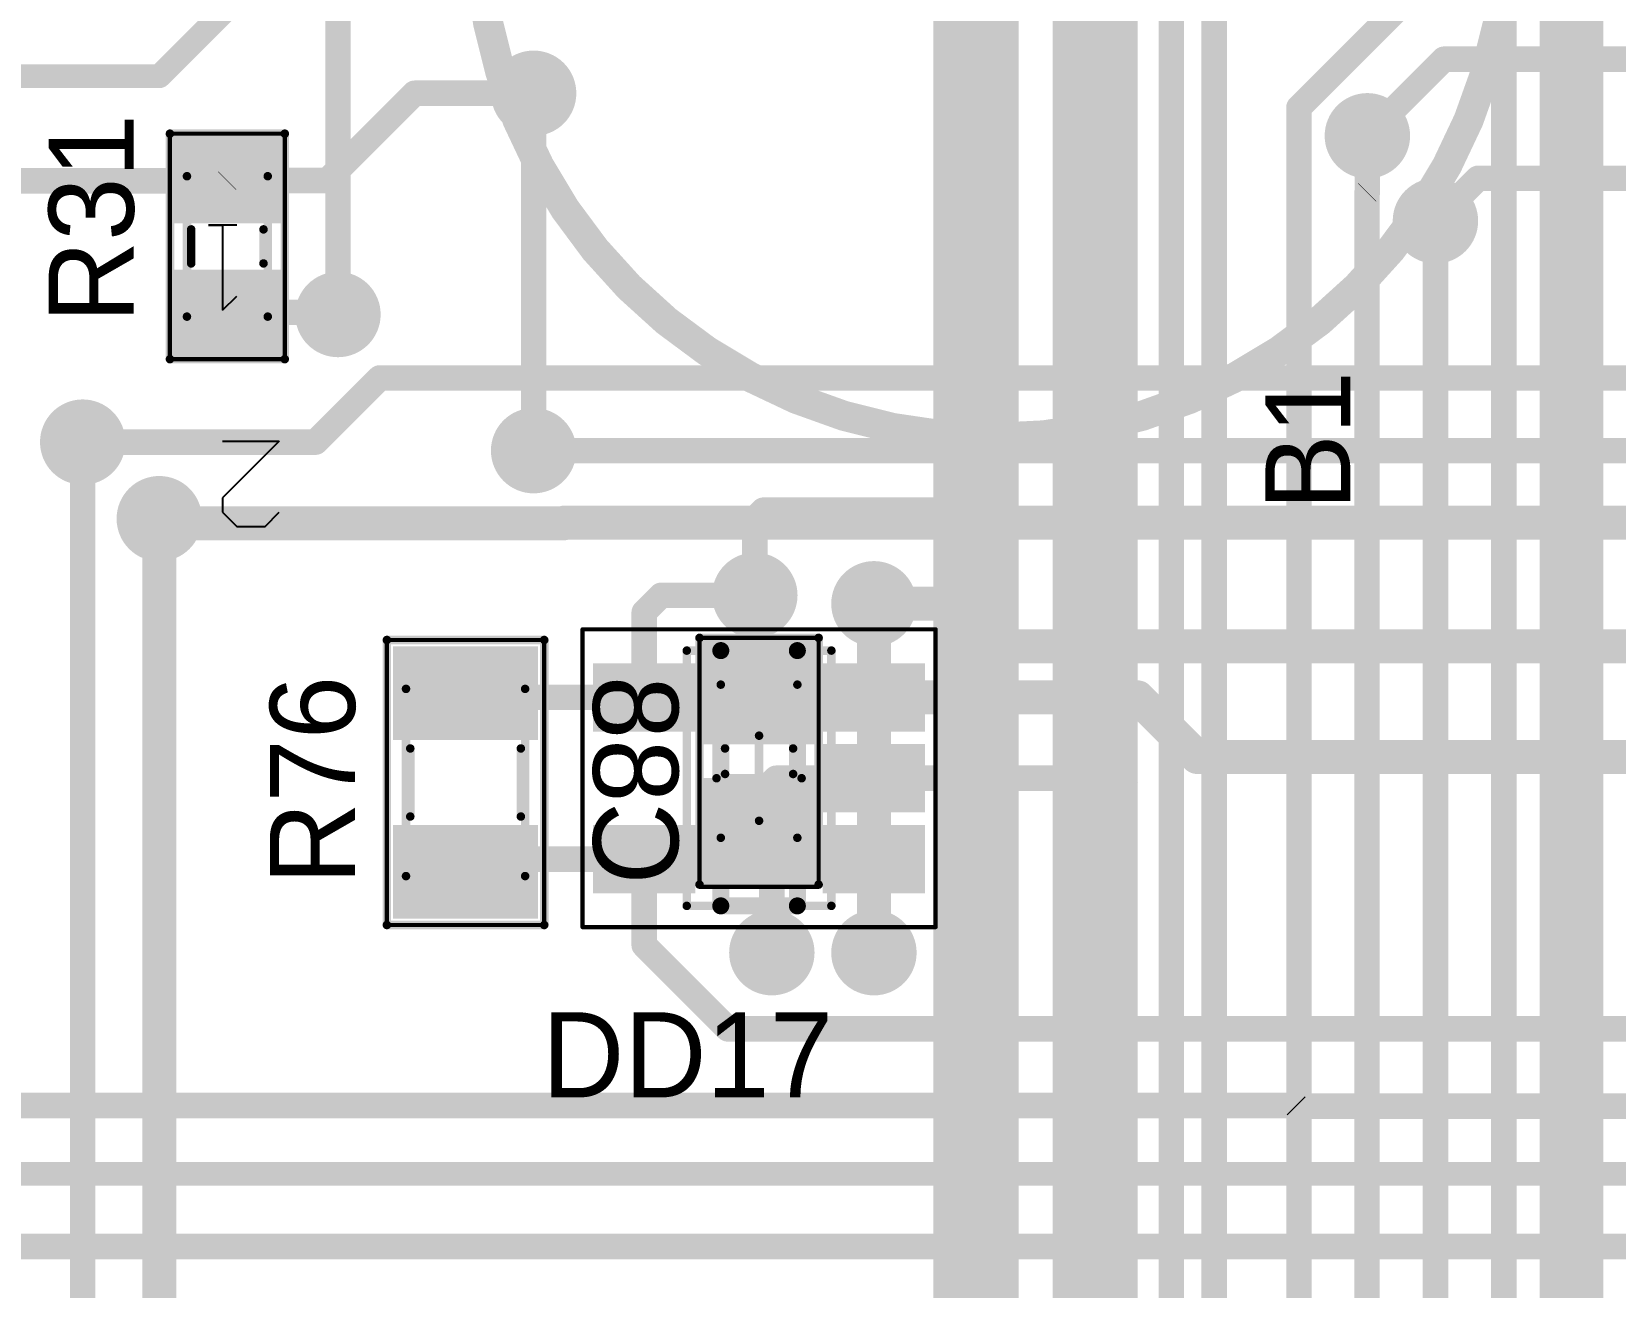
# Model space of a CAD drawing. Header units: millimetres. Extents: x 29 to 180, y 30 to 200.
# Drawn here: x 41.9 to 60.51, y 129.77 to 144.52 of the extents above; entities that cross this region are included whole.
import ezdxf

# ---------------------------------------------------------------- set-up
doc = ezdxf.new("R2010")
doc.units = ezdxf.units.MM
for name, color, linetype in [('BottomLayer', 5, 'Continuous'), ('BottomOverlay', 54, 'Continuous'), ('BottomPaste', 16, 'Continuous'), ('BottomSolder', 6, 'Continuous'), ('Mechanical13', 56, 'Continuous'), ('Mechanical15', 56, 'Continuous'), ('MultiLayer', 9, 'Continuous'), ('PadHoleLayer', 156, 'Continuous'), ('TopLayer', 1, 'Continuous'), ('TopOverlay', 2, 'Continuous'), ('TopPaste', 8, 'Continuous'), ('TopSolder', 216, 'Continuous'), ('ViaHoleLayer', 16, 'Continuous')]:
    doc.layers.add(name, color=color, linetype=linetype)

# ---------------------------------------------------------------- blocks, each defined once
blk = doc.blocks.new('KPX_G12_202')
at = {"layer": 'BottomLayer', "const_width": 0.66}
blk.add_lwpolyline([(3.47, 0, 1), (4.13, 0, 1)], format="xyb", close=True, dxfattribs=at)
at = {"layer": 'BottomLayer'}
blk.add_solid([(-4.46, -0.66), (-3.14, -0.66), (-4.46, 0.66), (-3.14, 0.66)], dxfattribs=at)
at = {"layer": 'BottomSolder', "const_width": 0.762}
blk.add_lwpolyline([(3.419, 0, 1), (4.181, 0, 1)], format="xyb", close=True, dxfattribs=at)
at = {"layer": 'BottomSolder'}
blk.add_solid([(-4.562, -0.762), (-3.038, -0.762), (-4.562, 0.762), (-3.038, 0.762)], dxfattribs=at)
at = {"layer": 'Mechanical13'}
for points, const_width in [([(6, 0, 1), (-6, 0, 1)], 0.254), ([(-6.064, 0, 1), (-5.937, 0, 1)], 0.127), ([(5.937, 0, 1), (6.064, 0, 1)], 0.127)]:
    blk.add_lwpolyline(points, format="xyb", close=True, dxfattribs=dict(at, const_width=const_width))
at = {"layer": 'MultiLayer', "const_width": 0.66}
blk.add_lwpolyline([(3.47, 0, 1), (4.13, 0, 1)], format="xyb", close=True, dxfattribs=at)
at = {"layer": 'MultiLayer'}
blk.add_solid([(-4.46, -0.66), (-3.14, -0.66), (-4.46, 0.66), (-3.14, 0.66)], dxfattribs=at)
at = {"layer": 'PadHoleLayer', "const_width": 0.406}
for points in [[(-4.003, 0, 1), (-3.597, 0, 1)], [(3.597, 0, 1), (4.003, 0, 1)]]:
    blk.add_lwpolyline(points, format="xyb", close=True, dxfattribs=at)
at = {"layer": 'TopLayer', "const_width": 0.66}
blk.add_lwpolyline([(3.47, 0, 1), (4.13, 0, 1)], format="xyb", close=True, dxfattribs=at)
at = {"layer": 'TopLayer'}
blk.add_solid([(-4.46, -0.66), (-3.14, -0.66), (-4.46, 0.66), (-3.14, 0.66)], dxfattribs=at)
at = {"layer": 'TopOverlay'}
for p, q in [((-7.667, -0.167), (-7.667, -0.833)), ((-8, -0.5), (-7.334, -0.5))]:
    blk.add_line(p, q, dxfattribs=at)
for points, const_width in [([(6.1, 0, 1), (-6.1, 0, 1)], 0.254), ([(-6.164, 0, 1), (-6.037, 0, 1)], 0.127), ([(6.037, 0, 1), (6.164, 0, 1)], 0.127)]:
    blk.add_lwpolyline(points, format="xyb", close=True, dxfattribs=dict(at, const_width=const_width))
at = {"layer": 'TopSolder', "const_width": 0.762}
blk.add_lwpolyline([(3.419, 0, 1), (4.181, 0, 1)], format="xyb", close=True, dxfattribs=at)
at = {"layer": 'TopSolder'}
blk.add_solid([(-4.562, -0.762), (-3.038, -0.762), (-4.562, 0.762), (-3.038, 0.762)], dxfattribs=at)
blk = doc.blocks.new('SMD_C_0603_B_287')
at = {"layer": 'BottomLayer'}
for points in [[(-1.3, 0.55), (-1.3, -0.55), (-0.3, 0.55), (-0.3, -0.55)], [(0.3, 0.55), (0.3, -0.55), (1.3, 0.55), (1.3, -0.55)]]:
    blk.add_solid(points, dxfattribs=at)
at = {"layer": 'BottomOverlay', "const_width": 0.1}
for points in [[(-1.45, 0.7), (-1.45, -0.7)], [(-1.45, 0.7), (1.45, 0.7)], [(1.45, 0.7), (1.45, -0.7)], [(-0.15, 0.4), (0.15, 0.4)], [(-0.15, -0.4), (0.15, -0.4)], [(-1.45, -0.7), (1.45, -0.7)]]:
    blk.add_lwpolyline(points, dxfattribs=at)
at = {"layer": 'BottomOverlay', "const_width": 0.05}
for points in [[(-1.475, 0.7, 1), (-1.425, 0.7, 1)], [(-1.475, 0.7, 1), (-1.425, 0.7, 1)], [(1.425, 0.7, 1), (1.475, 0.7, 1)], [(1.425, 0.7, 1), (1.475, 0.7, 1)], [(-0.175, 0.4, 1), (-0.125, 0.4, 1)], [(0.125, 0.4, 1), (0.175, 0.4, 1)], [(-0.175, -0.4, 1), (-0.125, -0.4, 1)], [(0.125, -0.4, 1), (0.175, -0.4, 1)], [(-1.475, -0.7, 1), (-1.425, -0.7, 1)], [(-1.475, -0.7, 1), (-1.425, -0.7, 1)], [(1.425, -0.7, 1), (1.475, -0.7, 1)], [(1.425, -0.7, 1), (1.475, -0.7, 1)]]:
    blk.add_lwpolyline(points, format="xyb", close=True, dxfattribs=at)
at = {"layer": 'BottomPaste'}
for points in [[(-1.3, 0.55), (-1.3, -0.55), (-0.3, 0.55), (-0.3, -0.55)], [(0.3, 0.55), (0.3, -0.55), (1.3, 0.55), (1.3, -0.55)]]:
    blk.add_solid(points, dxfattribs=at)
at = {"layer": 'BottomSolder'}
for points in [[(-1.402, 0.652), (-1.402, -0.652), (-0.198, 0.652), (-0.198, -0.652)], [(0.198, 0.652), (0.198, -0.652), (1.402, 0.652), (1.402, -0.652)]]:
    blk.add_solid(points, dxfattribs=at)
at = {"layer": 'Mechanical13', "const_width": 0.1}
for points in [[(-0.9, 0.45), (-0.9, -0.45)], [(-0.9, 0.45), (0.9, 0.45)], [(0.9, 0.45), (0.9, -0.45)], [(-0.9, -0.45), (0.9, -0.45)]]:
    blk.add_lwpolyline(points, dxfattribs=at)
at = {"layer": 'Mechanical13', "const_width": 0.05}
for points in [[(-0.925, 0.45, 1), (-0.875, 0.45, 1)], [(-0.925, 0.45, 1), (-0.875, 0.45, 1)], [(0.875, 0.45, 1), (0.925, 0.45, 1)], [(0.875, 0.45, 1), (0.925, 0.45, 1)], [(-0.925, -0.45, 1), (-0.875, -0.45, 1)], [(-0.925, -0.45, 1), (-0.875, -0.45, 1)], [(0.875, -0.45, 1), (0.925, -0.45, 1)], [(0.875, -0.45, 1), (0.925, -0.45, 1)]]:
    blk.add_lwpolyline(points, format="xyb", close=True, dxfattribs=at)
at = {"layer": 'Mechanical15', "const_width": 0.05}
for points in [[(-1.475, 0.7), (-1.475, -0.7)], [(-1.475, 0.7), (1.45, 0.7)], [(1.45, 0.7), (1.45, -0.7)], [(-1.475, -0.7), (1.45, -0.7)]]:
    blk.add_lwpolyline(points, dxfattribs=at)
at = {"layer": 'Mechanical15', "const_width": 0.025}
for points in [[(-1.488, 0.7, 1), (-1.463, 0.7, 1)], [(-1.488, 0.7, 1), (-1.463, 0.7, 1)], [(1.438, 0.7, 1), (1.462, 0.7, 1)], [(1.438, 0.7, 1), (1.462, 0.7, 1)], [(-1.488, -0.7, 1), (-1.463, -0.7, 1)], [(-1.488, -0.7, 1), (-1.463, -0.7, 1)], [(1.438, -0.7, 1), (1.462, -0.7, 1)], [(1.438, -0.7, 1), (1.462, -0.7, 1)]]:
    blk.add_lwpolyline(points, format="xyb", close=True, dxfattribs=at)
blk = doc.blocks.new('5TS1_388')
at = {"layer": 'Mechanical13', "const_width": 0.1}
for points in [[(-0.85, 1.5), (-0.85, -1.5)], [(0.85, 1.5), (-0.85, 1.5)], [(0.85, 1.5), (0.85, -1.5)], [(0.85, -1.5), (-0.85, -1.5)]]:
    blk.add_lwpolyline(points, dxfattribs=at)
at = {"layer": 'Mechanical13', "const_width": 0.05}
for points in [[(-0.875, 1.5, 1), (-0.825, 1.5, 1)], [(-0.875, 1.5, 1), (-0.825, 1.5, 1)], [(0.825, 1.5, 1), (0.875, 1.5, 1)], [(0.825, 1.5, 1), (0.875, 1.5, 1)], [(-0.875, -1.5, 1), (-0.825, -1.5, 1)], [(-0.875, -1.5, 1), (-0.825, -1.5, 1)], [(0.825, -1.5, 1), (0.875, -1.5, 1)], [(0.825, -1.5, 1), (0.875, -1.5, 1)]]:
    blk.add_lwpolyline(points, format="xyb", close=True, dxfattribs=at)
at = {"layer": 'Mechanical15'}
for points, const_width in [([(-2.075, 1.75), (-2.075, -1.75)], 0.05), ([(2.075, 1.75), (-2.075, 1.75)], 0.05), ([(2.075, 1.75), (2.075, -1.75)], 0.05), ([(0, 0.5), (0, -0.5)], 0.1), ([(0.5, 0), (-0.5, 0)], 0.1), ([(2.075, -1.75), (-2.075, -1.75)], 0.05)]:
    blk.add_lwpolyline(points, dxfattribs=dict(at, const_width=const_width))
for points, const_width in [([(-2.087, 1.75, 1), (-2.063, 1.75, 1)], 0.025), ([(-2.087, 1.75, 1), (-2.063, 1.75, 1)], 0.025), ([(2.063, 1.75, 1), (2.087, 1.75, 1)], 0.025), ([(2.063, 1.75, 1), (2.087, 1.75, 1)], 0.025), ([(-0.025, 0.5, 1), (0.025, 0.5, 1)], 0.05), ([(-0.525, 0, 1), (-0.475, 0, 1)], 0.05), ([(0.475, 0, 1), (0.525, 0, 1)], 0.05), ([(-0.025, -0.5, 1), (0.025, -0.5, 1)], 0.05), ([(-2.087, -1.75, 1), (-2.063, -1.75, 1)], 0.025), ([(-2.087, -1.75, 1), (-2.063, -1.75, 1)], 0.025), ([(2.063, -1.75, 1), (2.087, -1.75, 1)], 0.025), ([(2.063, -1.75, 1), (2.087, -1.75, 1)], 0.025)]:
    blk.add_lwpolyline(points, format="xyb", close=True, dxfattribs=dict(at, const_width=const_width))
at = {"layer": 'TopLayer'}
for points in [[(-0.85, 0.65), (-0.85, 1.25), (-1.85, 0.65), (-1.85, 1.25)], [(1.85, 0.65), (1.85, 1.25), (0.85, 0.65), (0.85, 1.25)], [(-0.85, -0.3), (-0.85, 0.3), (-1.85, -0.3), (-1.85, 0.3)], [(-0.85, -1.25), (-0.85, -0.65), (-1.85, -1.25), (-1.85, -0.65)], [(1.85, -1.25), (1.85, -0.65), (0.85, -1.25), (0.85, -0.65)]]:
    blk.add_solid(points, dxfattribs=at)
at = {"layer": 'TopOverlay'}
for points, const_width in [([(-1.225, 1.8, 1), (-1.475, 1.8, 1)], 0.25), ([(-1.538, 1.8, 1), (-1.413, 1.8, 1)], 0.125), ([(-1.287, 1.8, 1), (-1.162, 1.8, 1)], 0.125), ([(-0.5, 1.5, 1), (-0.4, 1.5, 1)], 0.1), ([(-0.5, 1.5, 1), (-0.4, 1.5, 1)], 0.1), ([(0.4, 1.5, 1), (0.5, 1.5, 1)], 0.1), ([(0.4, 1.5, 1), (0.5, 1.5, 1)], 0.1), ([(-0.5, -1.5, 1), (-0.4, -1.5, 1)], 0.1), ([(-0.5, -1.5, 1), (-0.4, -1.5, 1)], 0.1), ([(0.4, -1.5, 1), (0.5, -1.5, 1)], 0.1), ([(0.4, -1.5, 1), (0.5, -1.5, 1)], 0.1)]:
    blk.add_lwpolyline(points, format="xyb", close=True, dxfattribs=dict(at, const_width=const_width))
at = {"layer": 'TopOverlay', "const_width": 0.2}
for points in [[(0.45, 1.5), (-0.45, 1.5)], [(-0.45, 1.5), (-0.45, -1.5)], [(0.45, 1.5), (0.45, -1.5)], [(0.45, -1.5), (-0.45, -1.5)]]:
    blk.add_lwpolyline(points, dxfattribs=at)
at = {"layer": 'TopPaste'}
for points in [[(-0.85, 0.65), (-0.85, 1.25), (-1.85, 0.65), (-1.85, 1.25)], [(1.85, 0.65), (1.85, 1.25), (0.85, 0.65), (0.85, 1.25)], [(-0.85, -0.3), (-0.85, 0.3), (-1.85, -0.3), (-1.85, 0.3)], [(-0.85, -1.25), (-0.85, -0.65), (-1.85, -1.25), (-1.85, -0.65)], [(1.85, -1.25), (1.85, -0.65), (0.85, -1.25), (0.85, -0.65)]]:
    blk.add_solid(points, dxfattribs=at)
at = {"layer": 'TopSolder'}
for points in [[(-0.748, 0.548), (-0.748, 1.352), (-1.952, 0.548), (-1.952, 1.352)], [(1.952, 0.548), (1.952, 1.352), (0.748, 0.548), (0.748, 1.352)], [(-0.748, -0.402), (-0.748, 0.402), (-1.952, -0.402), (-1.952, 0.402)], [(-0.748, -1.352), (-0.748, -0.548), (-1.952, -1.352), (-1.952, -0.548)], [(1.952, -1.352), (1.952, -0.548), (0.748, -1.352), (0.748, -0.548)]]:
    blk.add_solid(points, dxfattribs=at)
blk = doc.blocks.new('SMD_R_0603_445')
at = {"layer": 'Mechanical13', "const_width": 0.1}
for points in [[(-0.825, 0.475), (-0.825, -0.475)], [(-0.825, 0.475), (0.825, 0.475)], [(0.825, 0.475), (0.825, -0.475)], [(-0.825, -0.475), (0.825, -0.475)]]:
    blk.add_lwpolyline(points, dxfattribs=at)
at = {"layer": 'Mechanical13', "const_width": 0.05}
for points in [[(-0.85, 0.475, 1), (-0.8, 0.475, 1)], [(-0.85, 0.475, 1), (-0.8, 0.475, 1)], [(0.8, 0.475, 1), (0.85, 0.475, 1)], [(0.8, 0.475, 1), (0.85, 0.475, 1)], [(-0.85, -0.475, 1), (-0.8, -0.475, 1)], [(-0.85, -0.475, 1), (-0.8, -0.475, 1)], [(0.8, -0.475, 1), (0.85, -0.475, 1)], [(0.8, -0.475, 1), (0.85, -0.475, 1)]]:
    blk.add_lwpolyline(points, format="xyb", close=True, dxfattribs=at)
at = {"layer": 'Mechanical15', "const_width": 0.05}
for points in [[(-1.325, 0.675), (-1.325, -0.675)], [(-1.325, 0.675), (1.325, 0.675)], [(1.325, 0.675), (1.325, -0.675)], [(-1.325, -0.675), (1.325, -0.675)]]:
    blk.add_lwpolyline(points, dxfattribs=at)
at = {"layer": 'Mechanical15', "const_width": 0.025}
for points in [[(-1.338, 0.675, 1), (-1.313, 0.675, 1)], [(-1.338, 0.675, 1), (-1.313, 0.675, 1)], [(1.313, 0.675, 1), (1.338, 0.675, 1)], [(1.313, 0.675, 1), (1.338, 0.675, 1)], [(-1.338, -0.675, 1), (-1.313, -0.675, 1)], [(-1.338, -0.675, 1), (-1.313, -0.675, 1)], [(1.313, -0.675, 1), (1.338, -0.675, 1)], [(1.313, -0.675, 1), (1.338, -0.675, 1)]]:
    blk.add_lwpolyline(points, format="xyb", close=True, dxfattribs=at)
at = {"layer": 'TopLayer'}
for points in [[(-0.375, -0.525), (-0.375, 0.525), (-1.175, -0.525), (-1.175, 0.525)], [(1.175, -0.525), (1.175, 0.525), (0.375, -0.525), (0.375, 0.525)]]:
    blk.add_solid(points, dxfattribs=at)
at = {"layer": 'TopOverlay', "const_width": 0.1}
for points in [[(-1.325, 0.675), (1.325, 0.675)], [(-1.325, 0.675), (-1.325, -0.675)], [(1.325, 0.675), (1.325, -0.675)], [(-0.2, 0.425), (-0.1, 0.425)], [(-0.1, 0.425), (0.1, 0.425)], [(0.1, 0.425), (0.2, 0.425)], [(-0.2, -0.425), (0.2, -0.425)], [(-1.325, -0.675), (1.325, -0.675)]]:
    blk.add_lwpolyline(points, dxfattribs=at)
at = {"layer": 'TopOverlay', "const_width": 0.05}
for points in [[(-1.35, 0.675, 1), (-1.3, 0.675, 1)], [(-1.35, 0.675, 1), (-1.3, 0.675, 1)], [(1.3, 0.675, 1), (1.35, 0.675, 1)], [(1.3, 0.675, 1), (1.35, 0.675, 1)], [(-0.225, 0.425, 1), (-0.175, 0.425, 1)], [(-0.125, 0.425, 1), (-0.075, 0.425, 1)], [(-0.125, 0.425, 1), (-0.075, 0.425, 1)], [(0.075, 0.425, 1), (0.125, 0.425, 1)], [(0.075, 0.425, 1), (0.125, 0.425, 1)], [(0.175, 0.425, 1), (0.225, 0.425, 1)], [(-0.225, -0.425, 1), (-0.175, -0.425, 1)], [(0.175, -0.425, 1), (0.225, -0.425, 1)], [(-1.35, -0.675, 1), (-1.3, -0.675, 1)], [(-1.35, -0.675, 1), (-1.3, -0.675, 1)], [(1.3, -0.675, 1), (1.35, -0.675, 1)], [(1.3, -0.675, 1), (1.35, -0.675, 1)]]:
    blk.add_lwpolyline(points, format="xyb", close=True, dxfattribs=at)
at = {"layer": 'TopPaste'}
for points in [[(-0.375, -0.525), (-0.375, 0.525), (-1.175, -0.525), (-1.175, 0.525)], [(1.175, -0.525), (1.175, 0.525), (0.375, -0.525), (0.375, 0.525)]]:
    blk.add_solid(points, dxfattribs=at)
at = {"layer": 'TopSolder'}
for points in [[(-0.273, -0.627), (-0.273, 0.627), (-1.277, -0.627), (-1.277, 0.627)], [(1.277, -0.627), (1.277, 0.627), (0.273, -0.627), (0.273, 0.627)]]:
    blk.add_solid(points, dxfattribs=at)
blk = doc.blocks.new('SMD_R_0805_485')
at = {"layer": 'Mechanical13', "const_width": 0.1}
for points in [[(1.1, 0.7), (-1.1, 0.7)], [(-1.1, -0.7), (-1.1, 0.7)], [(1.1, -0.7), (1.1, 0.7)], [(1.1, -0.7), (-1.1, -0.7)]]:
    blk.add_lwpolyline(points, dxfattribs=at)
at = {"layer": 'Mechanical13', "const_width": 0.05}
for points in [[(-1.125, 0.7, 1), (-1.075, 0.7, 1)], [(-1.125, 0.7, 1), (-1.075, 0.7, 1)], [(1.075, 0.7, 1), (1.125, 0.7, 1)], [(1.075, 0.7, 1), (1.125, 0.7, 1)], [(-1.125, -0.7, 1), (-1.075, -0.7, 1)], [(-1.125, -0.7, 1), (-1.075, -0.7, 1)], [(1.075, -0.7, 1), (1.125, -0.7, 1)], [(1.075, -0.7, 1), (1.125, -0.7, 1)]]:
    blk.add_lwpolyline(points, format="xyb", close=True, dxfattribs=at)
at = {"layer": 'Mechanical15', "const_width": 0.05}
for points in [[(1.675, 0.925), (-1.675, 0.925)], [(-1.675, -0.925), (-1.675, 0.925)], [(1.675, -0.925), (1.675, 0.925)], [(1.675, -0.925), (-1.675, -0.925)]]:
    blk.add_lwpolyline(points, dxfattribs=at)
at = {"layer": 'Mechanical15', "const_width": 0.025}
for points in [[(-1.687, 0.925, 1), (-1.663, 0.925, 1)], [(-1.687, 0.925, 1), (-1.663, 0.925, 1)], [(1.663, 0.925, 1), (1.687, 0.925, 1)], [(1.663, 0.925, 1), (1.687, 0.925, 1)], [(-1.687, -0.925, 1), (-1.663, -0.925, 1)], [(-1.687, -0.925, 1), (-1.663, -0.925, 1)], [(1.663, -0.925, 1), (1.687, -0.925, 1)], [(1.663, -0.925, 1), (1.687, -0.925, 1)]]:
    blk.add_lwpolyline(points, format="xyb", close=True, dxfattribs=at)
at = {"layer": 'TopLayer'}
for points in [[(-0.6, -0.75), (-0.6, 0.75), (-1.5, -0.75), (-1.5, 0.75)], [(1.5, -0.75), (1.5, 0.75), (0.6, -0.75), (0.6, 0.75)]]:
    blk.add_solid(points, dxfattribs=at)
at = {"layer": 'TopOverlay', "const_width": 0.1}
for points in [[(-1.675, -0.925), (-1.675, 0.925)], [(1.675, 0.925), (-1.675, 0.925)], [(1.675, -0.925), (1.675, 0.925)], [(0.4, 0.65), (-0.4, 0.65)], [(0.4, -0.65), (-0.4, -0.65)], [(1.675, -0.925), (-1.675, -0.925)]]:
    blk.add_lwpolyline(points, dxfattribs=at)
at = {"layer": 'TopOverlay', "const_width": 0.05}
for points in [[(-1.7, 0.925, 1), (-1.65, 0.925, 1)], [(-1.7, 0.925, 1), (-1.65, 0.925, 1)], [(1.65, 0.925, 1), (1.7, 0.925, 1)], [(1.65, 0.925, 1), (1.7, 0.925, 1)], [(-0.425, 0.65, 1), (-0.375, 0.65, 1)], [(0.375, 0.65, 1), (0.425, 0.65, 1)], [(-0.425, -0.65, 1), (-0.375, -0.65, 1)], [(0.375, -0.65, 1), (0.425, -0.65, 1)], [(-1.7, -0.925, 1), (-1.65, -0.925, 1)], [(-1.7, -0.925, 1), (-1.65, -0.925, 1)], [(1.65, -0.925, 1), (1.7, -0.925, 1)], [(1.65, -0.925, 1), (1.7, -0.925, 1)]]:
    blk.add_lwpolyline(points, format="xyb", close=True, dxfattribs=at)
at = {"layer": 'TopPaste'}
for points in [[(-0.6, -0.75), (-0.6, 0.75), (-1.5, -0.75), (-1.5, 0.75)], [(1.5, -0.75), (1.5, 0.75), (0.6, -0.75), (0.6, 0.75)]]:
    blk.add_solid(points, dxfattribs=at)
at = {"layer": 'TopSolder'}
for points in [[(-0.498, -0.852), (-0.498, 0.852), (-1.602, -0.852), (-1.602, 0.852)], [(1.602, -0.852), (1.602, 0.852), (0.498, -0.852), (0.498, 0.852)]]:
    blk.add_solid(points, dxfattribs=at)
blk = doc.blocks.new('918510X324_583')
at = {"layer": 'BottomLayer', "const_width": 0.825}
for points in [[(-5.492, 1.27, 1), (-4.668, 1.27, 1)], [(-2.952, 1.27, 1), (-2.128, 1.27, 1)], [(-0.412, 1.27, 1), (0.412, 1.27, 1)], [(2.128, 1.27, 1), (2.952, 1.27, 1)], [(4.668, 1.27, 1), (5.492, 1.27, 1)], [(-2.952, -1.27, 1), (-2.128, -1.27, 1)], [(-0.412, -1.27, 1), (0.412, -1.27, 1)], [(2.128, -1.27, 1), (2.952, -1.27, 1)], [(4.668, -1.27, 1), (5.492, -1.27, 1)]]:
    blk.add_lwpolyline(points, format="xyb", close=True, dxfattribs=at)
at = {"layer": 'BottomLayer'}
blk.add_solid([(-4.255, -2.095), (-4.255, -0.445), (-5.905, -2.095), (-5.905, -0.445)], dxfattribs=at)
at = {"layer": 'BottomSolder', "const_width": 0.927}
for points in [[(-5.543, 1.27, 1), (-4.617, 1.27, 1)], [(-3.003, 1.27, 1), (-2.077, 1.27, 1)], [(-0.463, 1.27, 1), (0.463, 1.27, 1)], [(2.077, 1.27, 1), (3.003, 1.27, 1)], [(4.617, 1.27, 1), (5.543, 1.27, 1)], [(-3.003, -1.27, 1), (-2.077, -1.27, 1)], [(-0.463, -1.27, 1), (0.463, -1.27, 1)], [(2.077, -1.27, 1), (3.003, -1.27, 1)], [(4.617, -1.27, 1), (5.543, -1.27, 1)]]:
    blk.add_lwpolyline(points, format="xyb", close=True, dxfattribs=at)
at = {"layer": 'BottomSolder'}
blk.add_solid([(-4.153, -2.197), (-4.153, -0.343), (-6.007, -2.197), (-6.007, -0.343)], dxfattribs=at)
at = {"layer": 'Mechanical13', "const_width": 0.254}
for points in [[(9.9, 4.4), (-10, 4.4)], [(-10, -4.4), (-10, 4.4)], [(9.9, -4.3), (9.9, 4.4)], [(10, -4.4), (-10, -4.4)], [(-10, -4.4), (-10, -4.4)], [(10, -4.4), (9.9, -4.3)]]:
    blk.add_lwpolyline(points, dxfattribs=at)
at = {"layer": 'Mechanical13', "const_width": 0.127}
for points in [[(-10.064, 4.4, 1), (-9.937, 4.4, 1)], [(-10.064, 4.4, 1), (-9.937, 4.4, 1)], [(9.837, 4.4, 1), (9.964, 4.4, 1)], [(9.837, 4.4, 1), (9.964, 4.4, 1)], [(-10.064, -4.4, 1), (-9.937, -4.4, 1)], [(-10.064, -4.4, 1), (-9.937, -4.4, 1)], [(-10.064, -4.4, 1), (-9.937, -4.4, 1)], [(-10.064, -4.4, 1), (-9.937, -4.4, 1)], [(9.837, -4.3, 1), (9.964, -4.3, 1)], [(9.837, -4.3, 1), (9.964, -4.3, 1)], [(9.937, -4.4, 1), (10.064, -4.4, 1)], [(9.937, -4.4, 1), (10.064, -4.4, 1)]]:
    blk.add_lwpolyline(points, format="xyb", close=True, dxfattribs=at)
at = {"layer": 'MultiLayer', "const_width": 0.825}
for points in [[(-5.492, 1.27, 1), (-4.668, 1.27, 1)], [(-2.952, 1.27, 1), (-2.128, 1.27, 1)], [(-0.412, 1.27, 1), (0.412, 1.27, 1)], [(2.128, 1.27, 1), (2.952, 1.27, 1)], [(4.668, 1.27, 1), (5.492, 1.27, 1)], [(-2.952, -1.27, 1), (-2.128, -1.27, 1)], [(-0.412, -1.27, 1), (0.412, -1.27, 1)], [(2.128, -1.27, 1), (2.952, -1.27, 1)], [(4.668, -1.27, 1), (5.492, -1.27, 1)]]:
    blk.add_lwpolyline(points, format="xyb", close=True, dxfattribs=at)
at = {"layer": 'MultiLayer'}
blk.add_solid([(-4.255, -2.095), (-4.255, -0.445), (-5.905, -2.095), (-5.905, -0.445)], dxfattribs=at)
at = {"layer": 'PadHoleLayer', "const_width": 0.5}
for points in [[(-5.33, 1.27, 1), (-4.83, 1.27, 1)], [(-2.79, 1.27, 1), (-2.29, 1.27, 1)], [(-0.25, 1.27, 1), (0.25, 1.27, 1)], [(2.29, 1.27, 1), (2.79, 1.27, 1)], [(4.83, 1.27, 1), (5.33, 1.27, 1)], [(-5.33, -1.27, 1), (-4.83, -1.27, 1)], [(-2.79, -1.27, 1), (-2.29, -1.27, 1)], [(-0.25, -1.27, 1), (0.25, -1.27, 1)], [(2.29, -1.27, 1), (2.79, -1.27, 1)], [(4.83, -1.27, 1), (5.33, -1.27, 1)]]:
    blk.add_lwpolyline(points, format="xyb", close=True, dxfattribs=at)
at = {"layer": 'TopLayer', "const_width": 0.825}
for points in [[(-5.492, 1.27, 1), (-4.668, 1.27, 1)], [(-2.952, 1.27, 1), (-2.128, 1.27, 1)], [(-0.412, 1.27, 1), (0.412, 1.27, 1)], [(2.128, 1.27, 1), (2.952, 1.27, 1)], [(4.668, 1.27, 1), (5.492, 1.27, 1)], [(-2.952, -1.27, 1), (-2.128, -1.27, 1)], [(-0.412, -1.27, 1), (0.412, -1.27, 1)], [(2.128, -1.27, 1), (2.952, -1.27, 1)], [(4.668, -1.27, 1), (5.492, -1.27, 1)]]:
    blk.add_lwpolyline(points, format="xyb", close=True, dxfattribs=at)
at = {"layer": 'TopLayer'}
blk.add_solid([(-4.255, -2.095), (-4.255, -0.445), (-5.905, -2.095), (-5.905, -0.445)], dxfattribs=at)
at = {"layer": 'TopOverlay'}
for p, q in [((0.52, 7.213), (0.52, 7.88)), ((0.52, 7.88), (1.186, 7.213)), ((1.52, 7.713), (1.353, 7.88)), ((1.52, 7.38), (1.52, 7.713)), ((-2.02, 7.38), (-2.02, 7.047)), ((-1.02, 7.213), (-1.187, 7.38)), ((1.353, 7.213), (1.52, 7.38)), ((-2.02, 7.047), (-2.02, 7.213)), ((-2.02, 7.213), (-1.02, 7.213)), ((1.186, 7.213), (1.353, 7.213)), ((-1.853, -6.78), (-2.02, -6.947)), ((-1.354, -6.78), (-1.52, -6.947)), ((-1.187, -6.78), (-1.354, -6.78)), ((-1.02, -6.947), (-1.187, -6.78)), ((0.52, -6.78), (0.52, -7.113)), ((1.52, -6.947), (1.353, -6.78)), ((-2.02, -6.947), (-2.02, -7.28)), ((-1.52, -6.947), (-1.52, -7.446)), ((-1.02, -7.28), (-1.02, -6.947)), ((0.52, -7.113), (0.52, -6.947)), ((0.52, -6.947), (1.52, -6.947)), ((-2.02, -7.28), (-1.853, -7.446)), ((-1.187, -7.446), (-1.02, -7.28)), ((-1.853, -7.446), (-1.187, -7.446)), ((0.52, -7.78), (0.687, -7.613)), ((0.687, -7.613), (1.353, -7.613)), ((1.353, -7.613), (1.52, -7.78)), ((0.52, -8.113), (0.52, -7.78)), ((1.52, -7.78), (1.52, -8.113)), ((0.687, -8.28), (0.52, -8.113)), ((1.52, -8.113), (1.353, -8.28)), ((1.353, -8.28), (0.687, -8.28))]:
    blk.add_line(p, q, dxfattribs=at)
for points, const_width in [([(10.16, 4.6), (-10.16, 4.6)], 0.2), ([(-10.16, -4.6), (-10.16, 4.6)], 0.2), ([(10.16, -4.6), (10.16, 4.6)], 0.2), ([(10.16, -4.6), (-10.16, -4.6)], 0.2), ([(-6.225, -5.875), (-5.225, -4.875)], 0.254), ([(-4.225, -5.875), (-5.225, -4.875)], 0.254), ([(-4.225, -5.875), (-6.225, -5.875)], 0.254)]:
    blk.add_lwpolyline(points, dxfattribs=dict(at, const_width=const_width))
for points, const_width in [([(-10.21, 4.6, 1), (-10.11, 4.6, 1)], 0.1), ([(-10.21, 4.6, 1), (-10.11, 4.6, 1)], 0.1), ([(10.11, 4.6, 1), (10.21, 4.6, 1)], 0.1), ([(10.11, 4.6, 1), (10.21, 4.6, 1)], 0.1), ([(-10.21, -4.6, 1), (-10.11, -4.6, 1)], 0.1), ([(-10.21, -4.6, 1), (-10.11, -4.6, 1)], 0.1), ([(10.11, -4.6, 1), (10.21, -4.6, 1)], 0.1), ([(10.11, -4.6, 1), (10.21, -4.6, 1)], 0.1), ([(-5.289, -4.875, 1), (-5.162, -4.875, 1)], 0.127), ([(-5.289, -4.875, 1), (-5.162, -4.875, 1)], 0.127), ([(-6.289, -5.875, 1), (-6.162, -5.875, 1)], 0.127), ([(-6.289, -5.875, 1), (-6.162, -5.875, 1)], 0.127), ([(-4.289, -5.875, 1), (-4.162, -5.875, 1)], 0.127), ([(-4.289, -5.875, 1), (-4.162, -5.875, 1)], 0.127)]:
    blk.add_lwpolyline(points, format="xyb", close=True, dxfattribs=dict(at, const_width=const_width))
blk.add_solid([(-2.05, -4.6), (2.05, -4.6), (-2.05, -2.7), (2.05, -2.7)], dxfattribs=at)
at = {"layer": 'TopSolder', "const_width": 0.927}
for points in [[(-5.543, 1.27, 1), (-4.617, 1.27, 1)], [(-3.003, 1.27, 1), (-2.077, 1.27, 1)], [(-0.463, 1.27, 1), (0.463, 1.27, 1)], [(2.077, 1.27, 1), (3.003, 1.27, 1)], [(4.617, 1.27, 1), (5.543, 1.27, 1)], [(-3.003, -1.27, 1), (-2.077, -1.27, 1)], [(-0.463, -1.27, 1), (0.463, -1.27, 1)], [(2.077, -1.27, 1), (3.003, -1.27, 1)], [(4.617, -1.27, 1), (5.543, -1.27, 1)]]:
    blk.add_lwpolyline(points, format="xyb", close=True, dxfattribs=at)
at = {"layer": 'TopSolder'}
blk.add_solid([(-4.153, -2.197), (-4.153, -0.343), (-6.007, -2.197), (-6.007, -0.343)], dxfattribs=at)

msp = doc.modelspace()

# ---------------------------------------------------------------- linework, layer by layer
at = {"layer": 'BottomLayer'}
for points, const_width in [([(55.296, 127.304), (55.296, 154.496)], 0.3), ([(55.8, 127.6), (55.8, 153.3)], 0.3), ([(54.4, 135.7), (54.4, 150.9)], 1), ([(45.5, 141.2), (45.5, 150.9)], 0.3), ([(53, 138.9), (53, 149.5)], 1), ([(60, 118.475), (60, 147.9)], 0.75), ([(59.204, 117.946), (59.204, 147.559)], 0.3), ([(56.796, 143.633), (58.01, 144.847)], 0.3), ([(47.8, 139.6), (47.8, 143.8)], 0.3), ([(56.796, 121.696), (56.796, 143.633)], 0.3), ([(57.6, 142.637), (57.6, 143.3)], 0.3), ([(57.596, 142.633), (57.6, 142.637)], 0.3), ([(57.596, 117.779), (57.596, 142.633)], 0.3), ([(58.4, 117.8), (58.4, 142.3)], 0.3), ([(42.5, 112.6), (42.5, 139.7)], 0.3), ([(53, 124.6), (53, 138.9)], 1), ([(43.4, 109.5), (43.4, 138.8)], 0.4), ([(50.4, 138.8), (50.5, 138.9)], 0.3), ([(50.4, 137.9), (50.4, 138.8)], 0.3), ([(50.5, 138.9), (53, 138.9)], 0.3), ([(50.45, 137.85), (50.6, 138)], 0.3), ([(50.4, 136.8), (50.4, 137.9)], 0.3), ([(51.8, 133.7), (51.8, 137.8)], 0.4), ([(50.4, 136.8), (50.45, 136.75)], 0.3), ([(54.4, 126.3), (54.4, 135.7)], 1), ([(50.45, 135.15), (50.6, 135)], 0.3), ([(50.6, 133.7), (50.6, 135)], 0.3)]:
    msp.add_lwpolyline(points, dxfattribs=dict(at, const_width=const_width))
for points, const_width in [([(47.6, 143.8, 1), (48, 143.8, 1)], 0.4), ([(47.725, 143.8, 1), (47.875, 143.8, 1)], 0.15), ([(56.721, 143.633, 1), (56.871, 143.633, 1)], 0.15), ([(56.721, 143.633, 1), (56.871, 143.633, 1)], 0.15), ([(57.4, 143.3, 1), (57.8, 143.3, 1)], 0.4), ([(57.525, 143.3, 1), (57.675, 143.3, 1)], 0.15), ([(57.521, 142.633, 1), (57.671, 142.633, 1)], 0.15), ([(57.521, 142.633, 1), (57.671, 142.633, 1)], 0.15), ([(57.525, 142.637, 1), (57.675, 142.637, 1)], 0.15), ([(57.525, 142.637, 1), (57.675, 142.637, 1)], 0.15), ([(58.2, 142.3, 1), (58.6, 142.3, 1)], 0.4), ([(58.325, 142.3, 1), (58.475, 142.3, 1)], 0.15), ([(45.3, 141.2, 1), (45.7, 141.2, 1)], 0.4), ([(45.425, 141.2, 1), (45.575, 141.2, 1)], 0.15), ([(42.3, 139.7, 1), (42.7, 139.7, 1)], 0.4), ([(47.6, 139.6, 1), (48, 139.6, 1)], 0.4), ([(42.425, 139.7, 1), (42.575, 139.7, 1)], 0.15), ([(47.725, 139.6, 1), (47.875, 139.6, 1)], 0.15), ([(52.75, 138.9, 1), (53.25, 138.9, 1)], 0.5), ([(52.75, 138.9, 1), (53.25, 138.9, 1)], 0.5), ([(43.2, 138.8, 1), (43.6, 138.8, 1)], 0.4), ([(43.3, 138.8, 1), (43.5, 138.8, 1)], 0.2), ([(50.325, 138.8, 1), (50.475, 138.8, 1)], 0.15), ([(50.325, 138.8, 1), (50.475, 138.8, 1)], 0.15), ([(50.425, 138.9, 1), (50.575, 138.9, 1)], 0.15), ([(50.425, 138.9, 1), (50.575, 138.9, 1)], 0.15), ([(52.925, 138.9, 1), (53.075, 138.9, 1)], 0.15), ([(50.2, 137.9, 1), (50.6, 137.9, 1)], 0.4), ([(50.525, 138, 1), (50.675, 138, 1)], 0.15), ([(51.6, 137.8, 1), (52, 137.8, 1)], 0.4), ([(50.325, 137.9, 1), (50.475, 137.9, 1)], 0.15), ([(50.325, 137.9, 1), (50.475, 137.9, 1)], 0.15), ([(50.375, 137.85, 1), (50.525, 137.85, 1)], 0.15), ([(51.7, 137.8, 1), (51.9, 137.8, 1)], 0.2), ([(50.325, 136.8, 1), (50.475, 136.8, 1)], 0.15), ([(50.325, 136.8, 1), (50.475, 136.8, 1)], 0.15), ([(50.375, 136.75, 1), (50.525, 136.75, 1)], 0.15), ([(54.15, 135.7, 1), (54.65, 135.7, 1)], 0.5), ([(54.15, 135.7, 1), (54.65, 135.7, 1)], 0.5), ([(54.2, 135.7, 1), (54.6, 135.7, 1)], 0.4), ([(50.375, 135.15, 1), (50.525, 135.15, 1)], 0.15), ([(50.525, 135, 1), (50.675, 135, 1)], 0.15), ([(50.525, 135, 1), (50.675, 135, 1)], 0.15), ([(50.4, 133.7, 1), (50.8, 133.7, 1)], 0.4), ([(51.6, 133.7, 1), (52, 133.7, 1)], 0.4), ([(50.525, 133.7, 1), (50.675, 133.7, 1)], 0.15), ([(51.7, 133.7, 1), (51.9, 133.7, 1)], 0.2)]:
    msp.add_lwpolyline(points, format="xyb", close=True, dxfattribs=dict(at, const_width=const_width))
at = {"layer": 'BottomSolder', "const_width": 0.502}
for points in [[(47.549, 143.8, 1), (48.051, 143.8, 1)], [(57.349, 143.3, 1), (57.851, 143.3, 1)], [(58.149, 142.3, 1), (58.651, 142.3, 1)], [(45.249, 141.2, 1), (45.751, 141.2, 1)], [(42.249, 139.7, 1), (42.751, 139.7, 1)], [(47.549, 139.6, 1), (48.051, 139.6, 1)], [(43.149, 138.8, 1), (43.651, 138.8, 1)], [(50.149, 137.9, 1), (50.651, 137.9, 1)], [(51.549, 137.8, 1), (52.051, 137.8, 1)], [(54.149, 135.7, 1), (54.651, 135.7, 1)], [(50.349, 133.7, 1), (50.851, 133.7, 1)], [(51.549, 133.7, 1), (52.051, 133.7, 1)]]:
    msp.add_lwpolyline(points, format="xyb", close=True, dxfattribs=at)
at = {"layer": 'MultiLayer', "const_width": 0.4}
for points in [[(47.6, 143.8, 1), (48, 143.8, 1)], [(57.4, 143.3, 1), (57.8, 143.3, 1)], [(58.2, 142.3, 1), (58.6, 142.3, 1)], [(45.3, 141.2, 1), (45.7, 141.2, 1)], [(42.3, 139.7, 1), (42.7, 139.7, 1)], [(47.6, 139.6, 1), (48, 139.6, 1)], [(43.2, 138.8, 1), (43.6, 138.8, 1)], [(50.2, 137.9, 1), (50.6, 137.9, 1)], [(51.6, 137.8, 1), (52, 137.8, 1)], [(54.2, 135.7, 1), (54.6, 135.7, 1)], [(50.4, 133.7, 1), (50.8, 133.7, 1)], [(51.6, 133.7, 1), (52, 133.7, 1)]]:
    msp.add_lwpolyline(points, format="xyb", close=True, dxfattribs=at)
at = {"layer": 'TopLayer'}
for points, const_width in [([(43.4, 144), (44.3, 144.9)], 0.28), ([(57.6, 143.3), (58.5, 144.2)], 0.3), ([(58.5, 144.2), (76.225, 144.2)], 0.3), ([(41.3, 144), (43.4, 144)], 0.28), ([(45.375, 142.775), (46.4, 143.8)], 0.3), ([(46.4, 143.8), (47.8, 143.8)], 0.3), ([(38.2, 142.77), (44.195, 142.77)], 0.3), ([(44.195, 142.77), (44.2, 142.775)], 0.3), ([(44.2, 142.775), (45.375, 142.775)], 0.3), ([(58.4, 142.3), (58.9, 142.8)], 0.3), ([(58.9, 142.8), (76.225, 142.8)], 0.3), ([(44.2, 141.225), (45.475, 141.225)], 0.3), ([(45.475, 141.225), (45.5, 141.2)], 0.3), ([(45.237, 139.7), (45.991, 140.454)], 0.3), ([(45.991, 140.454), (73.846, 140.454)], 0.3), ([(42.5, 139.7), (45.237, 139.7)], 0.3), ([(47.8, 139.6), (70.6, 139.6)], 0.3), ([(43.4, 138.8), (43.454, 138.746)], 0.4), ([(43.454, 138.746), (48.154, 138.746)], 0.4), ([(48.154, 138.746), (48.162, 138.754)], 0.4), ([(48.162, 138.754), (76.171, 138.754)], 0.4), ([(49.1, 137.7), (49.3, 137.9)], 0.3), ([(49.3, 137.9), (50.4, 137.9)], 0.3), ([(51.8, 137.8), (52.8, 137.8)], 0.4), ([(52.8, 137.8), (53.3, 137.3)], 0.4), ([(49.1, 136.7), (49.1, 137.7)], 0.3), ([(53.3, 137.3), (76.2, 137.3)], 0.4), ([(47, 136.75), (47.05, 136.7)], 0.3), ([(47.05, 136.7), (49.1, 136.7)], 0.3), ([(51.8, 136.7), (54.9, 136.7)], 0.4), ([(54.9, 136.7), (55.6, 136)], 0.4), ([(55.6, 136), (76.225, 136)], 0.4), ([(50.6, 135.7), (50.65, 135.75)], 0.3), ([(50.65, 135.75), (51.8, 135.75)], 0.3), ([(51.8, 135.75), (54.35, 135.75)], 0.3), ([(54.35, 135.75), (54.4, 135.7)], 0.3), ([(50.6, 133.7), (50.6, 135.7)], 0.3), ([(51.8, 133.5), (51.8, 134.8)], 0.4), ([(47, 134.65), (47.15, 134.8)], 0.3), ([(47.15, 134.8), (49.1, 134.8)], 0.3), ([(49.1, 134.8), (49.1, 134.8)], 0.3), ([(49.1, 133.788), (49.1, 134.8)], 0.3), ([(49.1, 133.788), (50.084, 132.804)], 0.3), ([(51.8, 133.5), (51.8, 133.7)], 0.4), ([(51.8, 133.5), (51.8, 133.5)], 0.4), ([(50.084, 132.804), (73.296, 132.804)], 0.3), ([(40.404, 131.904), (56.759, 131.904)], 0.3), ([(56.759, 131.904), (56.767, 131.896)], 0.3), ([(56.767, 131.896), (70.297, 131.896)], 0.3), ([(41.3, 131.1), (68.5, 131.1)], 0.28), ([(39.654, 130.246), (68.254, 130.246)], 0.3)]:
    msp.add_lwpolyline(points, dxfattribs=dict(at, const_width=const_width))
for points, const_width in [([(58.425, 144.2, 1), (58.575, 144.2, 1)], 0.15), ([(58.425, 144.2, 1), (58.575, 144.2, 1)], 0.15), ([(43.33, 144, 1), (43.47, 144, 1)], 0.14), ([(43.33, 144, 1), (43.47, 144, 1)], 0.14), ([(47.6, 143.8, 1), (48, 143.8, 1)], 0.4), ([(46.325, 143.8, 1), (46.475, 143.8, 1)], 0.15), ([(46.325, 143.8, 1), (46.475, 143.8, 1)], 0.15), ([(47.725, 143.8, 1), (47.875, 143.8, 1)], 0.15), ([(57.4, 143.3, 1), (57.8, 143.3, 1)], 0.4), ([(57.525, 143.3, 1), (57.675, 143.3, 1)], 0.15), ([(44.12, 142.77, 1), (44.27, 142.77, 1)], 0.15), ([(44.12, 142.77, 1), (44.27, 142.77, 1)], 0.15), ([(44.125, 142.775, 1), (44.275, 142.775, 1)], 0.15), ([(44.125, 142.775, 1), (44.275, 142.775, 1)], 0.15), ([(45.3, 142.775, 1), (45.45, 142.775, 1)], 0.15), ([(45.3, 142.775, 1), (45.45, 142.775, 1)], 0.15), ([(58.825, 142.8, 1), (58.975, 142.8, 1)], 0.15), ([(58.825, 142.8, 1), (58.975, 142.8, 1)], 0.15), ([(58.2, 142.3, 1), (58.6, 142.3, 1)], 0.4), ([(58.325, 142.3, 1), (58.475, 142.3, 1)], 0.15), ([(45.3, 141.2, 1), (45.7, 141.2, 1)], 0.4), ([(44.125, 141.225, 1), (44.275, 141.225, 1)], 0.15), ([(45.4, 141.225, 1), (45.55, 141.225, 1)], 0.15), ([(45.4, 141.225, 1), (45.55, 141.225, 1)], 0.15), ([(45.425, 141.2, 1), (45.575, 141.2, 1)], 0.15), ([(45.916, 140.454, 1), (46.066, 140.454, 1)], 0.15), ([(45.916, 140.454, 1), (46.066, 140.454, 1)], 0.15), ([(42.3, 139.7, 1), (42.7, 139.7, 1)], 0.4), ([(47.6, 139.6, 1), (48, 139.6, 1)], 0.4), ([(42.425, 139.7, 1), (42.575, 139.7, 1)], 0.15), ([(45.162, 139.7, 1), (45.312, 139.7, 1)], 0.15), ([(45.162, 139.7, 1), (45.312, 139.7, 1)], 0.15), ([(47.725, 139.6, 1), (47.875, 139.6, 1)], 0.15), ([(43.2, 138.8, 1), (43.6, 138.8, 1)], 0.4), ([(43.3, 138.8, 1), (43.5, 138.8, 1)], 0.2), ([(43.354, 138.746, 1), (43.554, 138.746, 1)], 0.2), ([(43.354, 138.746, 1), (43.554, 138.746, 1)], 0.2), ([(48.054, 138.746, 1), (48.254, 138.746, 1)], 0.2), ([(48.054, 138.746, 1), (48.254, 138.746, 1)], 0.2), ([(48.062, 138.754, 1), (48.262, 138.754, 1)], 0.2), ([(48.062, 138.754, 1), (48.262, 138.754, 1)], 0.2), ([(50.2, 137.9, 1), (50.6, 137.9, 1)], 0.4), ([(51.6, 137.8, 1), (52, 137.8, 1)], 0.4), ([(49.225, 137.9, 1), (49.375, 137.9, 1)], 0.15), ([(49.225, 137.9, 1), (49.375, 137.9, 1)], 0.15), ([(50.325, 137.9, 1), (50.475, 137.9, 1)], 0.15), ([(51.7, 137.8, 1), (51.9, 137.8, 1)], 0.2), ([(52.7, 137.8, 1), (52.9, 137.8, 1)], 0.2), ([(52.7, 137.8, 1), (52.9, 137.8, 1)], 0.2), ([(49.025, 137.7, 1), (49.175, 137.7, 1)], 0.15), ([(49.025, 137.7, 1), (49.175, 137.7, 1)], 0.15), ([(53.2, 137.3, 1), (53.4, 137.3, 1)], 0.2), ([(53.2, 137.3, 1), (53.4, 137.3, 1)], 0.2), ([(46.925, 136.75, 1), (47.075, 136.75, 1)], 0.15), ([(46.975, 136.7, 1), (47.125, 136.7, 1)], 0.15), ([(46.975, 136.7, 1), (47.125, 136.7, 1)], 0.15), ([(49.025, 136.7, 1), (49.175, 136.7, 1)], 0.15), ([(49.025, 136.7, 1), (49.175, 136.7, 1)], 0.15), ([(51.7, 136.7, 1), (51.9, 136.7, 1)], 0.2), ([(54.8, 136.7, 1), (55, 136.7, 1)], 0.2), ([(54.8, 136.7, 1), (55, 136.7, 1)], 0.2), ([(54.2, 135.7, 1), (54.6, 135.7, 1)], 0.4), ([(55.5, 136, 1), (55.7, 136, 1)], 0.2), ([(55.5, 136, 1), (55.7, 136, 1)], 0.2), ([(50.575, 135.75, 1), (50.725, 135.75, 1)], 0.15), ([(50.575, 135.75, 1), (50.725, 135.75, 1)], 0.15), ([(51.725, 135.75, 1), (51.875, 135.75, 1)], 0.15), ([(51.725, 135.75, 1), (51.875, 135.75, 1)], 0.15), ([(54.275, 135.75, 1), (54.425, 135.75, 1)], 0.15), ([(54.275, 135.75, 1), (54.425, 135.75, 1)], 0.15), ([(50.525, 135.7, 1), (50.675, 135.7, 1)], 0.15), ([(50.525, 135.7, 1), (50.675, 135.7, 1)], 0.15), ([(54.325, 135.7, 1), (54.475, 135.7, 1)], 0.15), ([(51.7, 134.8, 1), (51.9, 134.8, 1)], 0.2), ([(46.925, 134.65, 1), (47.075, 134.65, 1)], 0.15), ([(47.075, 134.8, 1), (47.225, 134.8, 1)], 0.15), ([(47.075, 134.8, 1), (47.225, 134.8, 1)], 0.15), ([(49.025, 134.8, 1), (49.175, 134.8, 1)], 0.15), ([(49.025, 134.8, 1), (49.175, 134.8, 1)], 0.15), ([(49.025, 134.8, 1), (49.175, 134.8, 1)], 0.15), ([(49.025, 134.8, 1), (49.175, 134.8, 1)], 0.15), ([(50.4, 133.7, 1), (50.8, 133.7, 1)], 0.4), ([(51.6, 133.7, 1), (52, 133.7, 1)], 0.4), ([(49.025, 133.788, 1), (49.175, 133.788, 1)], 0.15), ([(49.025, 133.788, 1), (49.175, 133.788, 1)], 0.15), ([(50.525, 133.7, 1), (50.675, 133.7, 1)], 0.15), ([(51.7, 133.7, 1), (51.9, 133.7, 1)], 0.2), ([(51.7, 133.5, 1), (51.9, 133.5, 1)], 0.2), ([(51.7, 133.5, 1), (51.9, 133.5, 1)], 0.2), ([(51.7, 133.5, 1), (51.9, 133.5, 1)], 0.2), ([(51.7, 133.5, 1), (51.9, 133.5, 1)], 0.2), ([(50.009, 132.804, 1), (50.159, 132.804, 1)], 0.15), ([(50.009, 132.804, 1), (50.159, 132.804, 1)], 0.15), ([(56.684, 131.904, 1), (56.834, 131.904, 1)], 0.15), ([(56.684, 131.904, 1), (56.834, 131.904, 1)], 0.15), ([(56.692, 131.896, 1), (56.842, 131.896, 1)], 0.15), ([(56.692, 131.896, 1), (56.842, 131.896, 1)], 0.15)]:
    msp.add_lwpolyline(points, format="xyb", close=True, dxfattribs=dict(at, const_width=const_width))
at = {"layer": 'TopSolder', "const_width": 0.502}
for points in [[(47.549, 143.8, 1), (48.051, 143.8, 1)], [(57.349, 143.3, 1), (57.851, 143.3, 1)], [(58.149, 142.3, 1), (58.651, 142.3, 1)], [(45.249, 141.2, 1), (45.751, 141.2, 1)], [(42.249, 139.7, 1), (42.751, 139.7, 1)], [(47.549, 139.6, 1), (48.051, 139.6, 1)], [(43.149, 138.8, 1), (43.651, 138.8, 1)], [(50.149, 137.9, 1), (50.651, 137.9, 1)], [(51.549, 137.8, 1), (52.051, 137.8, 1)], [(54.149, 135.7, 1), (54.651, 135.7, 1)], [(50.349, 133.7, 1), (50.851, 133.7, 1)], [(51.549, 133.7, 1), (52.051, 133.7, 1)]]:
    msp.add_lwpolyline(points, format="xyb", close=True, dxfattribs=at)
at = {"layer": 'ViaHoleLayer', "const_width": 0.25}
for points in [[(47.675, 143.8, 1), (47.925, 143.8, 1)], [(57.475, 143.3, 1), (57.725, 143.3, 1)], [(58.275, 142.3, 1), (58.525, 142.3, 1)], [(45.375, 141.2, 1), (45.625, 141.2, 1)], [(42.375, 139.7, 1), (42.625, 139.7, 1)], [(47.675, 139.6, 1), (47.925, 139.6, 1)], [(43.275, 138.8, 1), (43.525, 138.8, 1)], [(50.275, 137.9, 1), (50.525, 137.9, 1)], [(51.675, 137.8, 1), (51.925, 137.8, 1)], [(54.275, 135.7, 1), (54.525, 135.7, 1)], [(50.475, 133.7, 1), (50.725, 133.7, 1)], [(51.675, 133.7, 1), (51.925, 133.7, 1)]]:
    msp.add_lwpolyline(points, format="xyb", close=True, dxfattribs=at)

# ---------------------------------------------------------------- block references
for name, p, rotation in [('KPX_G12_202', (53.2, 145.8), 360), ('918510X324_583', (36.93, 140.23), 270), ('SMD_R_0603_445', (44.2, 142), 90), ('SMD_R_0805_485', (47, 135.7), 270), ('5TS1_388', (50.45, 135.75), 180), ('SMD_C_0603_B_287', (50.45, 135.95), 90)]:
    msp.add_blockref(name, p, dxfattribs=dict(rotation=rotation))

# ---------------------------------------------------------------- texts
at = {"layer": 'BottomOverlay', "text_generation_flag": 2}
msp.add_text('C88', height=1, rotation=270, dxfattribs=at).set_placement((48.5, 134.5))
at = {"layer": 'TopOverlay'}
for s, p in [('R31', (43.1, 141.1)), ('B1', (57.4, 138.9)), ('R76', (45.7, 134.5))]:
    msp.add_text(s, height=1, rotation=90, dxfattribs=at).set_placement(p)
msp.add_text('DD17', height=1, dxfattribs=at).set_placement((47.9, 132))

doc.saveas('drawing.dxf')
